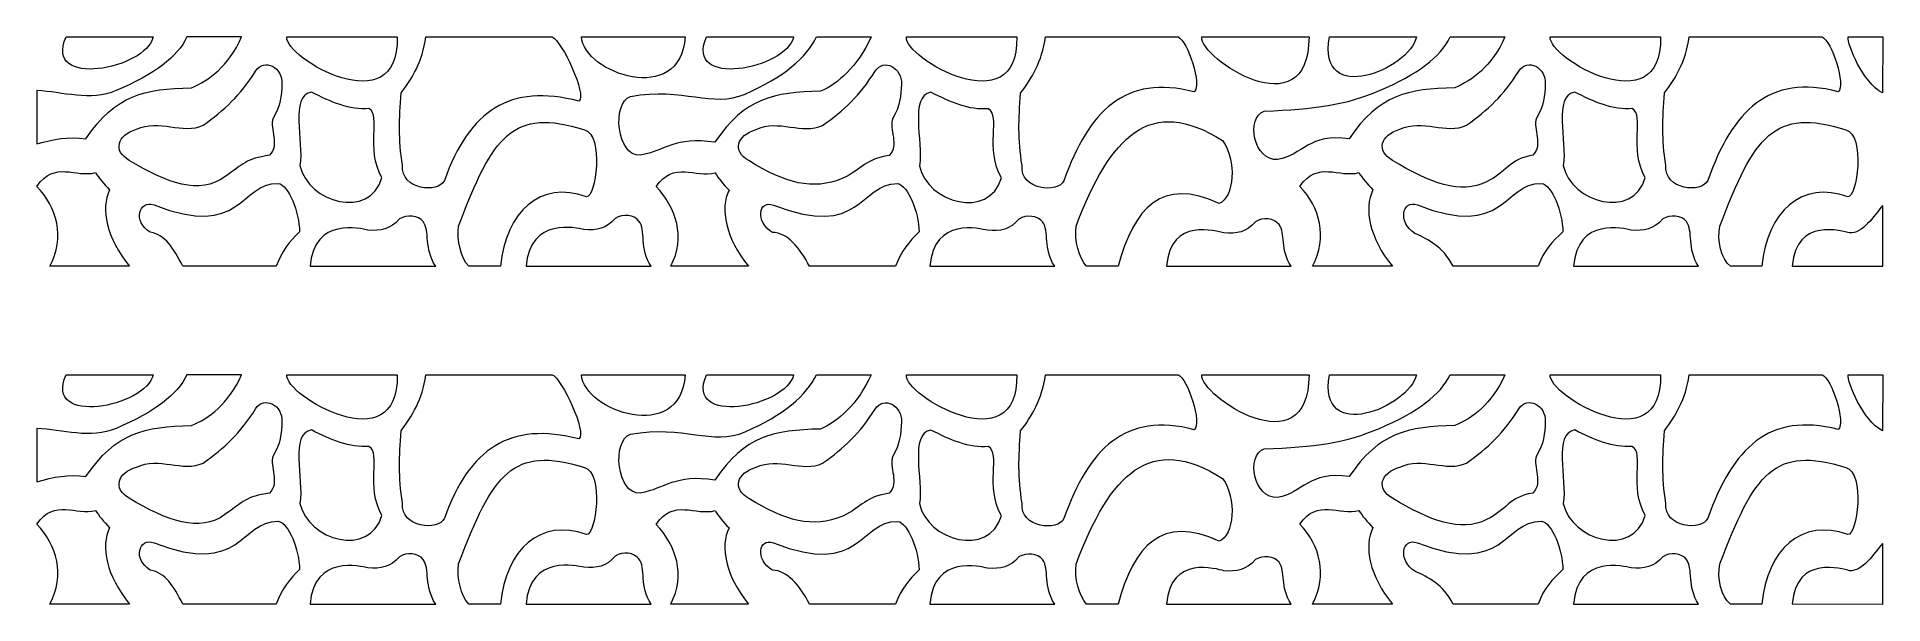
# Model space of a CAD drawing. Header units: centimetres. Extents: x -67 to 67, y -20 to 20.
import ezdxf

# ---------------------------------------------------------------- set-up
doc = ezdxf.new("R2010")
doc.units = ezdxf.units.CM
doc.header["$MEASUREMENT"] = 0
doc.layers.add('layer 1', color=7, linetype='Continuous')

msp = doc.modelspace()

# ---------------------------------------------------------------- linework, layer by layer
at = {"layer": 'layer 1', "color": 114, "lineweight": 9}
for points, knots in [([(-66.59908, 16.59994), (-64.73906, 16.50368), (-62.72421, 15.80345), (-60.88387, 16.59579), (-60.88387, 16.59579), (-58.09524, 17.7964), (-56.48196, 18.99779), (-55.7712, 20.46971), (-55.7712, 20.46971), (-55.7712, 20.46971), (-51.82607, 20.46971), (-51.82607, 20.46971), (-51.82607, 20.46971), (-52.78528, 18.32396), (-54.19905, 17.33092), (-55.4539, 16.79418), (-55.4539, 16.79418), (-58.82909, 16.71704), (-60.91188, 16.3304), (-63.07342, 13.11413), (-63.07342, 13.11413), (-64.33212, 13.30542), (-65.37549, 13.0943), (-66.59908, 12.74658), (-66.59908, 12.74658), (-66.59908, 12.74658), (-66.59908, 16.59994), (-66.59908, 16.59994)], [0, 0, 0, 0, 0.125, 0.125, 0.125, 0.125, 0.25, 0.25, 0.25, 0.25, 0.375, 0.375, 0.375, 0.375, 0.5, 0.5, 0.5, 0.5, 0.625, 0.625, 0.625, 0.625, 0.75, 0.75, 0.75, 0.75, 1, 1, 1, 1]), ([(-64.49415, 20.46971), (-66.17249, 16.70826), (-58.73289, 18.12956), (-58.20403, 20.4697), (-58.20403, 20.4697), (-58.20403, 20.4697), (-64.49415, 20.46971), (-64.49415, 20.46971)], [0, 0, 0, 0, 0.333333333, 0.333333333, 0.333333333, 0.333333333, 1, 1, 1, 1]), ([(-48.56318, 20.4697), (-48.7576, 18.95753), (-40.44502, 14.10186), (-40.60247, 20.46971), (-40.60247, 20.46971), (-40.60247, 20.46971), (-48.56318, 20.4697), (-48.56318, 20.4697)], [0, 0, 0, 0, 0.333333333, 0.333333333, 0.333333333, 0.333333333, 1, 1, 1, 1]), ([(-38.53229, 20.46971), (-38.78627, 18.64641), (-39.51952, 17.49519), (-40.32345, 16.42413), (-40.32345, 16.42413), (-40.45733, 14.50891), (-40.52989, 13.12), (-40.21545, 11.20476), (-40.21545, 11.20476), (-40.38992, 9.42177), (-37.5861, 9.16311), (-37.19957, 10.10856), (-37.19957, 10.10856), (-35.40191, 15.14406), (-32.47195, 17.12649), (-27.48629, 15.83292), (-27.48629, 15.83292), (-26.89342, 16.26502), (-28.71922, 20.20414), (-29.41495, 20.4697), (-29.41495, 20.4697), (-29.41495, 20.4697), (-38.53229, 20.46971), (-38.53229, 20.46971)], [0, 0, 0, 0, 0.142857143, 0.142857143, 0.142857143, 0.142857143, 0.285714286, 0.285714286, 0.285714286, 0.285714286, 0.428571429, 0.428571429, 0.428571429, 0.428571429, 0.571428571, 0.571428571, 0.571428571, 0.571428571, 0.714285714, 0.714285714, 0.714285714, 0.714285714, 1, 1, 1, 1]), ([(-27.30148, 20.46971), (-27.15381, 17.8617), (-20.15634, 15.40318), (-19.81964, 20.46971), (-19.81964, 20.46971), (-19.81964, 20.46971), (-27.30148, 20.46971), (-27.30148, 20.46971)], [0, 0, 0, 0, 0.333333333, 0.333333333, 0.333333333, 0.333333333, 1, 1, 1, 1]), ([(-10.34797, 20.46971), (-11.05873, 18.99779), (-12.70111, 17.54999), (-15.48974, 16.34937), (-15.48974, 16.34937), (-17.89905, 15.31206), (-19.9108, 16.87804), (-23.76836, 16.17771), (-23.76836, 16.17771), (-25.12564, 15.71973), (-24.77698, 11.80602), (-23.05859, 11.93092), (-23.05859, 11.93092), (-21.26549, 12.24319), (-20.55572, 13.30489), (-17.67929, 12.86772), (-17.67929, 12.86772), (-15.51775, 16.08398), (-13.43496, 16.47062), (-10.05977, 16.54776), (-10.05977, 16.54776), (-8.80492, 17.0845), (-7.36812, 18.32395), (-6.40892, 20.4697), (-6.40892, 20.4697), (-6.40892, 20.4697), (-10.34797, 20.46971), (-10.34797, 20.46971)], [0, 0, 0, 0, 0.125, 0.125, 0.125, 0.125, 0.25, 0.25, 0.25, 0.25, 0.375, 0.375, 0.375, 0.375, 0.5, 0.5, 0.5, 0.5, 0.625, 0.625, 0.625, 0.625, 0.75, 0.75, 0.75, 0.75, 1, 1, 1, 1]), ([(-18.2771, 20.4697), (-19.95544, 16.70825), (-12.52535, 18.12957), (-11.9965, 20.46971), (-11.9965, 20.46971), (-11.9965, 20.46971), (-18.2771, 20.4697), (-18.2771, 20.4697)], [0, 0, 0, 0, 0.333333333, 0.333333333, 0.333333333, 0.333333333, 1, 1, 1, 1]), ([(-3.86066, 20.46971), (-4.05508, 18.95754), (4.25998, 14.10185), (4.10254, 20.4697), (4.10254, 20.4697), (4.10254, 20.4697), (-3.86066, 20.46971), (-3.86066, 20.46971)], [0, 0, 0, 0, 0.333333333, 0.333333333, 0.333333333, 0.333333333, 1, 1, 1, 1]), ([(6.17079, 20.4697), (5.91682, 18.6464), (5.18192, 17.48038), (4.37799, 16.40932), (4.37799, 16.40932), (4.24411, 14.49411), (4.17155, 13.10519), (4.48599, 11.18995), (4.48599, 11.18995), (4.31152, 9.40696), (7.11534, 9.1483), (7.50188, 10.09375), (7.50188, 10.09375), (9.29954, 15.12925), (11.92541, 17.79658), (16.91106, 16.50302), (16.91106, 16.50302), (17.50393, 16.93512), (16.44012, 20.20415), (15.74439, 20.46971), (15.74439, 20.46971), (15.74439, 20.46971), (6.17079, 20.4697), (6.17079, 20.4697)], [0, 0, 0, 0, 0.142857143, 0.142857143, 0.142857143, 0.142857143, 0.285714286, 0.285714286, 0.285714286, 0.285714286, 0.428571429, 0.428571429, 0.428571429, 0.428571429, 0.571428571, 0.571428571, 0.571428571, 0.571428571, 0.714285714, 0.714285714, 0.714285714, 0.714285714, 1, 1, 1, 1]), ([(17.46142, 20.4697), (17.267, 18.95753), (25.16135, 13.66468), (25.19069, 20.4697), (25.19069, 20.4697), (25.19069, 20.4697), (17.46142, 20.4697), (17.46142, 20.4697)], [0, 0, 0, 0, 0.333333333, 0.333333333, 0.333333333, 0.333333333, 1, 1, 1, 1]), ([(35.37577, 20.46971), (34.66501, 18.99779), (33.06301, 17.7964), (30.27438, 16.59579), (30.27438, 16.59579), (27.86507, 15.55848), (25.59183, 15.25088), (21.9584, 15.11262), (21.9584, 15.11262), (20.60113, 14.65464), (21.21128, 11.49036), (22.92966, 11.61527), (22.92966, 11.61527), (24.72276, 11.92753), (25.20839, 13.5513), (28.08483, 13.11413), (28.08483, 13.11413), (30.24637, 16.3304), (32.32916, 16.71704), (35.70435, 16.79418), (35.70435, 16.79418), (36.9592, 17.33092), (38.3712, 18.32396), (39.3304, 20.46971), (39.3304, 20.46971), (39.3304, 20.46971), (35.37577, 20.46971), (35.37577, 20.46971)], [0, 0, 0, 0, 0.125, 0.125, 0.125, 0.125, 0.25, 0.25, 0.25, 0.25, 0.375, 0.375, 0.375, 0.375, 0.5, 0.5, 0.5, 0.5, 0.625, 0.625, 0.625, 0.625, 0.75, 0.75, 0.75, 0.75, 1, 1, 1, 1]), ([(26.66289, 20.46971), (25.77549, 15.38399), (32.42447, 18.12956), (32.95332, 20.4697), (32.95332, 20.4697), (32.95332, 20.4697), (26.66289, 20.46971), (26.66289, 20.46971)], [0, 0, 0, 0, 0.333333333, 0.333333333, 0.333333333, 0.333333333, 1, 1, 1, 1]), ([(42.59515, 20.47105), (42.40073, 18.95888), (50.71263, 14.10166), (50.55519, 20.46951), (50.55519, 20.46951), (50.55519, 20.46951), (42.59515, 20.47105), (42.59515, 20.47105)], [0, 0, 0, 0, 0.333333333, 0.333333333, 0.333333333, 0.333333333, 1, 1, 1, 1]), ([(52.62617, 20.4712), (52.3722, 18.6479), (51.63873, 17.49519), (50.8348, 16.42413), (50.8348, 16.42413), (50.70092, 14.50891), (50.62836, 13.12), (50.9428, 11.20476), (50.9428, 11.20476), (50.76833, 9.42177), (53.57215, 9.16311), (53.95868, 10.10856), (53.95868, 10.10856), (55.75635, 15.14406), (58.38222, 17.81139), (63.36787, 16.51783), (63.36787, 16.51783), (63.96074, 16.94993), (62.9081, 20.20415), (62.21237, 20.46971), (62.21237, 20.46971), (62.21237, 20.46971), (52.62617, 20.4712), (52.62617, 20.4712)], [0, 0, 0, 0, 0.142857143, 0.142857143, 0.142857143, 0.142857143, 0.285714286, 0.285714286, 0.285714286, 0.285714286, 0.428571429, 0.428571429, 0.428571429, 0.428571429, 0.571428571, 0.571428571, 0.571428571, 0.571428571, 0.714285714, 0.714285714, 0.714285714, 0.714285714, 1, 1, 1, 1]), ([(66.57369, 16.42545), (66.57369, 16.42545), (66.59076, 20.46971), (66.59076, 20.46971), (66.59076, 20.46971), (66.59076, 20.46971), (64.0979, 20.4697), (64.0979, 20.4697), (64.0979, 20.4697), (64.025, 19.90268), (65.15009, 17.17292), (66.57369, 16.42545)], [0, 0, 0, 0, 0.25, 0.25, 0.25, 0.25, 0.5, 0.5, 0.5, 0.5, 1, 1, 1, 1]), ([(-50.82702, 18.00163), (-51.91194, 16.253), (-53.07262, 15.17662), (-54.60576, 14.09404), (-54.60576, 14.09404), (-56.06891, 13.40714), (-57.79996, 14.58168), (-59.41251, 13.80112), (-59.41251, 13.80112), (-60.81943, 13.38732), (-61.13694, 12.23722), (-59.9355, 11.55281), (-59.9355, 11.55281), (-57.25515, 9.91852), (-54.82831, 9.04527), (-53.03969, 10.37346), (-53.03969, 10.37346), (-51.65312, 11.32946), (-51.53796, 11.66898), (-49.81195, 11.92753), (-49.81195, 11.92753), (-49.04454, 12.67591), (-49.84305, 13.81151), (-49.55045, 14.613), (-49.55045, 14.613), (-49.03374, 15.43533), (-48.94033, 16.25766), (-48.9154, 17.07996), (-48.9154, 17.07996), (-48.84385, 18.24578), (-50.20129, 18.99039), (-50.82702, 18.00163)], [0, 0, 0, 0, 0.111111111, 0.111111111, 0.111111111, 0.111111111, 0.222222222, 0.222222222, 0.222222222, 0.222222222, 0.333333333, 0.333333333, 0.333333333, 0.333333333, 0.444444444, 0.444444444, 0.444444444, 0.444444444, 0.555555556, 0.555555556, 0.555555556, 0.555555556, 0.666666667, 0.666666667, 0.666666667, 0.666666667, 0.777777778, 0.777777778, 0.777777778, 0.777777778, 1, 1, 1, 1]), ([(-6.12558, 17.98682), (-7.2105, 16.23819), (-8.37118, 15.16181), (-9.90432, 14.07923), (-9.90432, 14.07923), (-11.36747, 13.39233), (-13.09851, 14.56687), (-14.71107, 13.78631), (-14.71107, 13.78631), (-16.11799, 13.37251), (-16.43549, 12.22241), (-15.23406, 11.53801), (-15.23406, 11.53801), (-12.55371, 9.90371), (-10.66557, 9.35672), (-8.44752, 10.26877), (-8.44752, 10.26877), (-7.00937, 10.95792), (-6.83651, 11.65418), (-5.11051, 11.91272), (-5.11051, 11.91272), (-4.3431, 12.6611), (-5.14161, 13.7967), (-4.84901, 14.59819), (-4.84901, 14.59819), (-4.3323, 15.42052), (-4.23889, 16.24285), (-4.21396, 17.06516), (-4.21396, 17.06516), (-4.14241, 18.23097), (-5.49985, 18.97558), (-6.12558, 17.98682)], [0, 0, 0, 0, 0.111111111, 0.111111111, 0.111111111, 0.111111111, 0.222222222, 0.222222222, 0.222222222, 0.222222222, 0.333333333, 0.333333333, 0.333333333, 0.333333333, 0.444444444, 0.444444444, 0.444444444, 0.444444444, 0.555555556, 0.555555556, 0.555555556, 0.555555556, 0.666666667, 0.666666667, 0.666666667, 0.666666667, 0.777777778, 0.777777778, 0.777777778, 0.777777778, 1, 1, 1, 1]), ([(40.33123, 18.00163), (39.24631, 16.253), (38.08563, 15.17662), (36.55249, 14.09404), (36.55249, 14.09404), (35.08934, 13.40714), (33.3583, 14.58168), (31.74574, 13.80112), (31.74574, 13.80112), (30.33882, 13.38732), (30.02132, 12.23722), (31.22275, 11.55281), (31.22275, 11.55281), (33.9031, 9.91852), (36.15892, 9.07951), (38.00454, 10.01394), (38.00454, 10.01394), (39.45401, 10.69085), (39.6203, 11.66898), (41.3463, 11.92753), (41.3463, 11.92753), (42.11371, 12.67591), (41.3152, 13.81151), (41.6078, 14.613), (41.6078, 14.613), (42.12451, 15.43533), (42.21792, 16.25766), (42.24285, 17.07996), (42.24285, 17.07996), (42.3144, 18.24578), (40.95696, 18.99039), (40.33123, 18.00163)], [0, 0, 0, 0, 0.111111111, 0.111111111, 0.111111111, 0.111111111, 0.222222222, 0.222222222, 0.222222222, 0.222222222, 0.333333333, 0.333333333, 0.333333333, 0.333333333, 0.444444444, 0.444444444, 0.444444444, 0.444444444, 0.555555556, 0.555555556, 0.555555556, 0.555555556, 0.666666667, 0.666666667, 0.666666667, 0.666666667, 0.777777778, 0.777777778, 0.777777778, 0.777777778, 1, 1, 1, 1]), ([(-46.79474, 16.49033), (-45.40968, 15.78006), (-44.02462, 15.1743), (-42.63954, 15.29998), (-42.63954, 15.29998), (-41.73054, 14.75873), (-42.91349, 12.46879), (-41.70564, 10.30376), (-41.70564, 10.30376), (-42.58974, 7.26956), (-47.03134, 8.49115), (-47.61658, 11.18185), (-47.61658, 11.18185), (-47.34263, 12.95134), (-48.37616, 16.2197), (-46.79474, 16.49033)], [0, 0, 0, 0, 0.2, 0.2, 0.2, 0.2, 0.4, 0.4, 0.4, 0.4, 0.6, 0.6, 0.6, 0.6, 1, 1, 1, 1]), ([(-2.0933, 16.47553), (-0.70824, 15.76526), (0.67683, 15.15949), (2.0619, 15.28517), (2.0619, 15.28517), (2.9709, 14.74392), (1.78795, 12.45398), (2.99581, 10.28895), (2.99581, 10.28895), (2.1117, 7.25475), (-2.3299, 8.47634), (-2.91514, 11.16704), (-2.91514, 11.16704), (-2.64119, 12.93653), (-3.67471, 16.2049), (-2.0933, 16.47553)], [0, 0, 0, 0, 0.2, 0.2, 0.2, 0.2, 0.4, 0.4, 0.4, 0.4, 0.6, 0.6, 0.6, 0.6, 1, 1, 1, 1]), ([(8.38589, 6.80254), (8.26211, 5.7626), (8.57692, 4.5209), (9.14414, 3.91283), (9.14414, 3.91283), (9.14414, 3.91283), (11.42351, 3.91283), (11.42351, 3.91283), (11.42351, 3.91283), (12.54388, 8.12906), (14.59451, 10.3939), (18.70412, 8.4466), (18.70412, 8.4466), (19.79726, 8.85617), (19.99386, 11.5557), (18.95771, 12.98536), (18.95771, 12.98536), (13.73861, 16.29837), (10.8404, 13.31618), (8.38589, 6.80254)], [0, 0, 0, 0, 0.166666667, 0.166666667, 0.166666667, 0.166666667, 0.333333333, 0.333333333, 0.333333333, 0.333333333, 0.5, 0.5, 0.5, 0.5, 0.666666667, 0.666666667, 0.666666667, 0.666666667, 1, 1, 1, 1]), ([(44.36351, 16.49033), (45.74857, 15.78006), (47.13364, 15.1743), (48.51871, 15.29998), (48.51871, 15.29998), (49.42771, 14.75873), (48.24476, 12.46879), (49.45261, 10.30376), (49.45261, 10.30376), (48.56851, 7.26956), (44.12691, 8.49115), (43.54167, 11.18185), (43.54167, 11.18185), (43.81562, 12.95134), (42.7821, 16.2197), (44.36351, 16.49033)], [0, 0, 0, 0, 0.2, 0.2, 0.2, 0.2, 0.4, 0.4, 0.4, 0.4, 0.6, 0.6, 0.6, 0.6, 1, 1, 1, 1]), ([(-36.17702, 6.81734), (-36.3008, 5.7774), (-36.00854, 4.52089), (-35.44132, 3.91282), (-35.44132, 3.91282), (-35.44132, 3.91282), (-33.14227, 3.91282), (-33.14227, 3.91282), (-33.14227, 3.91282), (-32.76903, 7.87924), (-30.27522, 10.13361), (-26.95009, 8.93574), (-26.95009, 8.93574), (-26.26301, 8.84532), (-25.67636, 13.38758), (-27.09298, 13.77256), (-27.09298, 13.77256), (-32.23738, 15.39934), (-33.7225, 13.33099), (-36.17702, 6.81734)], [0, 0, 0, 0, 0.166666667, 0.166666667, 0.166666667, 0.166666667, 0.333333333, 0.333333333, 0.333333333, 0.333333333, 0.5, 0.5, 0.5, 0.5, 0.666666667, 0.666666667, 0.666666667, 0.666666667, 1, 1, 1, 1]), ([(54.8427, 6.81734), (54.5859, 5.7774), (54.96901, 4.45242), (55.59324, 3.91283), (55.59324, 3.91283), (55.59324, 3.91283), (57.87744, 3.91282), (57.87744, 3.91282), (57.87744, 3.91282), (58.25068, 7.87924), (60.7445, 10.13361), (64.06962, 8.93574), (64.06962, 8.93574), (64.7567, 8.84532), (65.34335, 13.38758), (63.92673, 13.77256), (63.92673, 13.77256), (58.78233, 15.39934), (57.29721, 13.33099), (54.8427, 6.81734)], [0, 0, 0, 0, 0.166666667, 0.166666667, 0.166666667, 0.166666667, 0.333333333, 0.333333333, 0.333333333, 0.333333333, 0.5, 0.5, 0.5, 0.5, 0.666666667, 0.666666667, 0.666666667, 0.666666667, 1, 1, 1, 1]), ([(-66.59908, 9.67923), (-65.1705, 8.17817), (-64.53313, 6.00826), (-65.66246, 3.91282), (-65.66246, 3.91282), (-65.66246, 3.91282), (-59.91109, 3.91282), (-59.91109, 3.91282), (-59.91109, 3.91282), (-61.57872, 5.94379), (-62.02806, 8.08534), (-61.35504, 9.42942), (-61.35504, 9.42942), (-61.7811, 9.85528), (-62.11731, 10.27163), (-62.36365, 10.67848), (-62.36365, 10.67848), (-63.78319, 10.28294), (-65.32897, 11.57363), (-66.59908, 9.67923)], [0, 0, 0, 0, 0.166666667, 0.166666667, 0.166666667, 0.166666667, 0.333333333, 0.333333333, 0.333333333, 0.333333333, 0.5, 0.5, 0.5, 0.5, 0.666666667, 0.666666667, 0.666666667, 0.666666667, 1, 1, 1, 1]), ([(-21.92083, 9.66442), (-20.49225, 8.16336), (-19.74026, 6.00826), (-20.86958, 3.91282), (-20.86958, 3.91282), (-20.86958, 3.91282), (-15.24528, 3.91282), (-15.24528, 3.91282), (-15.24528, 3.91282), (-16.91291, 5.94379), (-17.32662, 8.07053), (-16.65359, 9.41461), (-16.65359, 9.41461), (-17.07966, 9.84047), (-17.41587, 10.25682), (-17.66221, 10.66367), (-17.66221, 10.66367), (-19.08175, 10.26813), (-20.65072, 11.55882), (-21.92083, 9.66442)], [0, 0, 0, 0, 0.166666667, 0.166666667, 0.166666667, 0.166666667, 0.333333333, 0.333333333, 0.333333333, 0.333333333, 0.5, 0.5, 0.5, 0.5, 0.666666667, 0.666666667, 0.666666667, 0.666666667, 1, 1, 1, 1]), ([(24.53598, 9.67923), (25.96456, 8.17817), (26.56811, 6.00826), (25.43879, 3.91282), (25.43879, 3.91282), (25.43879, 3.91282), (31.2139, 3.91282), (31.2139, 3.91282), (31.2139, 3.91282), (29.54628, 5.94379), (29.13019, 8.08534), (29.80322, 9.42942), (29.80322, 9.42942), (29.37715, 9.85528), (29.04094, 10.27163), (28.7946, 10.67848), (28.7946, 10.67848), (27.37506, 10.28294), (25.80609, 11.57363), (24.53598, 9.67923)], [0, 0, 0, 0, 0.166666667, 0.166666667, 0.166666667, 0.166666667, 0.333333333, 0.333333333, 0.333333333, 0.333333333, 0.5, 0.5, 0.5, 0.5, 0.666666667, 0.666666667, 0.666666667, 0.666666667, 1, 1, 1, 1]), ([(-58.42961, 6.37227), (-57.28148, 6.14604), (-56.7947, 5.26579), (-56.06169, 3.91282), (-56.06169, 3.91282), (-56.06169, 3.91282), (-49.33518, 3.91282), (-49.33518, 3.91282), (-49.33518, 3.91282), (-48.89943, 5.0264), (-48.38488, 5.70621), (-47.6503, 6.40349), (-47.6503, 6.40349), (-47.65959, 7.83978), (-48.44395, 9.76514), (-49.18168, 9.90034), (-49.18168, 9.90034), (-52.01218, 9.91269), (-51.75462, 5.86035), (-58.14588, 8.33925), (-58.14588, 8.33925), (-59.27913, 8.74529), (-59.67499, 7.12179), (-58.42961, 6.37227)], [0, 0, 0, 0, 0.142857143, 0.142857143, 0.142857143, 0.142857143, 0.285714286, 0.285714286, 0.285714286, 0.285714286, 0.428571429, 0.428571429, 0.428571429, 0.428571429, 0.571428571, 0.571428571, 0.571428571, 0.571428571, 0.714285714, 0.714285714, 0.714285714, 0.714285714, 1, 1, 1, 1]), ([(-13.51914, 6.35746), (-12.43752, 6.33667), (-11.57952, 5.26579), (-10.84651, 3.91282), (-10.84651, 3.91282), (-10.84651, 3.91282), (-4.648, 3.91282), (-4.648, 3.91282), (-4.648, 3.91282), (-4.21225, 5.0264), (-3.68344, 5.6914), (-2.94886, 6.38868), (-2.94886, 6.38868), (-2.95815, 7.82497), (-3.7425, 9.75033), (-4.48024, 9.88553), (-4.48024, 9.88553), (-7.31074, 9.89788), (-7.05317, 5.84554), (-13.44444, 8.32444), (-13.44444, 8.32444), (-14.57769, 8.73048), (-14.76451, 7.10699), (-13.51914, 6.35746)], [0, 0, 0, 0, 0.142857143, 0.142857143, 0.142857143, 0.142857143, 0.285714286, 0.285714286, 0.285714286, 0.285714286, 0.428571429, 0.428571429, 0.428571429, 0.428571429, 0.571428571, 0.571428571, 0.571428571, 0.571428571, 0.714285714, 0.714285714, 0.714285714, 0.714285714, 1, 1, 1, 1]), ([(32.83315, 6.28667), (33.83876, 5.82076), (34.83216, 5.3514), (35.60317, 3.91282), (35.60317, 3.91282), (35.60317, 3.91282), (41.73748, 3.91282), (41.73748, 3.91282), (41.73748, 3.91282), (42.11622, 5.08632), (42.77337, 5.70621), (43.50795, 6.40349), (43.50795, 6.40349), (43.49866, 7.83978), (42.7143, 9.76514), (41.97657, 9.90034), (41.97657, 9.90034), (39.14607, 9.91269), (39.40364, 5.86035), (33.01237, 8.33925), (33.01237, 8.33925), (31.87912, 8.74529), (31.58778, 7.0362), (32.83315, 6.28667)], [0, 0, 0, 0, 0.142857143, 0.142857143, 0.142857143, 0.142857143, 0.285714286, 0.285714286, 0.285714286, 0.285714286, 0.428571429, 0.428571429, 0.428571429, 0.428571429, 0.571428571, 0.571428571, 0.571428571, 0.571428571, 0.714285714, 0.714285714, 0.714285714, 0.714285714, 1, 1, 1, 1]), ([(66.59076, 3.91282), (66.59076, 3.91282), (60.06608, 3.92151), (60.06608, 3.92151), (60.06608, 3.92151), (60.32131, 7.50161), (63.71401, 6.42966), (64.19335, 6.32559), (64.19335, 6.32559), (65.124, 6.23711), (65.94988, 7.54697), (66.58174, 8.29111), (66.58174, 8.29111), (66.6145, 8.31226), (66.59076, 4.63243), (66.59076, 3.91282)], [0, 0, 0, 0, 0.2, 0.2, 0.2, 0.2, 0.4, 0.4, 0.4, 0.4, 0.6, 0.6, 0.6, 0.6, 1, 1, 1, 1]), ([(-46.88408, 3.91282), (-46.62885, 7.49292), (-43.19933, 6.63245), (-42.71999, 6.52838), (-42.71999, 6.52838), (-41.78934, 6.4399), (-41.07273, 6.58543), (-40.44087, 7.32958), (-40.44087, 7.32958), (-39.90085, 7.67825), (-39.07985, 7.58994), (-38.73279, 7.1372), (-38.73279, 7.1372), (-38.22234, 6.45552), (-38.68426, 5.17729), (-37.82518, 3.91282), (-37.82518, 3.91282), (-37.82518, 3.91282), (-46.88408, 3.91282), (-46.88408, 3.91282)], [0, 0, 0, 0, 0.166666667, 0.166666667, 0.166666667, 0.166666667, 0.333333333, 0.333333333, 0.333333333, 0.333333333, 0.5, 0.5, 0.5, 0.5, 0.666666667, 0.666666667, 0.666666667, 0.666666667, 1, 1, 1, 1]), ([(-31.29917, 3.91282), (-31.04395, 7.49292), (-27.62274, 6.67691), (-27.1434, 6.57284), (-27.1434, 6.57284), (-26.21275, 6.48436), (-25.49614, 6.6299), (-24.86428, 7.37404), (-24.86428, 7.37404), (-24.32426, 7.72271), (-23.50326, 7.6344), (-23.1562, 7.18167), (-23.1562, 7.18167), (-22.64575, 6.49998), (-23.13738, 5.17729), (-22.2783, 3.91282), (-22.2783, 3.91282), (-22.2783, 3.91282), (-31.29917, 3.91282), (-31.29917, 3.91282)], [0, 0, 0, 0, 0.166666667, 0.166666667, 0.166666667, 0.166666667, 0.333333333, 0.333333333, 0.333333333, 0.333333333, 0.5, 0.5, 0.5, 0.5, 0.666666667, 0.666666667, 0.666666667, 0.666666667, 1, 1, 1, 1]), ([(-2.16007, 3.91282), (-1.90485, 7.49292), (1.50211, 6.61764), (1.98145, 6.51357), (1.98145, 6.51357), (2.9121, 6.42509), (3.62871, 6.57062), (4.26057, 7.31477), (4.26057, 7.31477), (4.80059, 7.66344), (5.62159, 7.57513), (5.96865, 7.1224), (5.96865, 7.1224), (6.4791, 6.44071), (5.97975, 5.17729), (6.83883, 3.91282), (6.83883, 3.91282), (6.83883, 3.91282), (-2.16007, 3.91282), (-2.16007, 3.91282)], [0, 0, 0, 0, 0.166666667, 0.166666667, 0.166666667, 0.166666667, 0.333333333, 0.333333333, 0.333333333, 0.333333333, 0.5, 0.5, 0.5, 0.5, 0.666666667, 0.666666667, 0.666666667, 0.666666667, 1, 1, 1, 1]), ([(14.91506, 3.91282), (15.17028, 7.49292), (18.56388, 6.42708), (19.04322, 6.32301), (19.04322, 6.32301), (19.97387, 6.23453), (20.69048, 6.38007), (21.32234, 7.12421), (21.32234, 7.12421), (21.86236, 7.47288), (22.68336, 7.38457), (23.03042, 6.93184), (23.03042, 6.93184), (23.54087, 6.25015), (23.05519, 5.17729), (23.91427, 3.91282), (23.91427, 3.91282), (23.91427, 3.91282), (14.91506, 3.91282), (14.91506, 3.91282)], [0, 0, 0, 0, 0.166666667, 0.166666667, 0.166666667, 0.166666667, 0.333333333, 0.333333333, 0.333333333, 0.333333333, 0.5, 0.5, 0.5, 0.5, 0.666666667, 0.666666667, 0.666666667, 0.666666667, 1, 1, 1, 1]), ([(44.28724, 3.91282), (44.54247, 7.49292), (47.95892, 6.63245), (48.43826, 6.52838), (48.43826, 6.52838), (49.36891, 6.4399), (50.08552, 6.58543), (50.71738, 7.32958), (50.71738, 7.32958), (51.2574, 7.67825), (52.0784, 7.58994), (52.42546, 7.1372), (52.42546, 7.1372), (52.93591, 6.45552), (52.44607, 5.17729), (53.30515, 3.91282), (53.30515, 3.91282), (53.30515, 3.91282), (44.28724, 3.91282), (44.28724, 3.91282)], [0, 0, 0, 0, 0.166666667, 0.166666667, 0.166666667, 0.166666667, 0.333333333, 0.333333333, 0.333333333, 0.333333333, 0.5, 0.5, 0.5, 0.5, 0.666666667, 0.666666667, 0.666666667, 0.666666667, 1, 1, 1, 1])]:
    msp.add_open_spline(points, degree=3, knots=knots, dxfattribs=at)
at = {"layer": 'layer 1', "color": 177, "lineweight": 9}
for points, knots in [([(-66.59908, -7.78408), (-64.73906, -7.88034), (-62.72421, -8.58057), (-60.88387, -7.78823), (-60.88387, -7.78823), (-58.09524, -6.58762), (-56.48196, -5.38623), (-55.7712, -3.91431), (-55.7712, -3.91431), (-55.7712, -3.91431), (-51.82607, -3.91431), (-51.82607, -3.91431), (-51.82607, -3.91431), (-52.78528, -6.06006), (-54.19905, -7.0531), (-55.4539, -7.58984), (-55.4539, -7.58984), (-58.82909, -7.66698), (-60.91188, -8.05362), (-63.07342, -11.26989), (-63.07342, -11.26989), (-64.33212, -11.0786), (-65.37549, -11.28972), (-66.59908, -11.63744), (-66.59908, -11.63744), (-66.59908, -11.63744), (-66.59908, -7.78408), (-66.59908, -7.78408)], [0, 0, 0, 0, 0.125, 0.125, 0.125, 0.125, 0.25, 0.25, 0.25, 0.25, 0.375, 0.375, 0.375, 0.375, 0.5, 0.5, 0.5, 0.5, 0.625, 0.625, 0.625, 0.625, 0.75, 0.75, 0.75, 0.75, 1, 1, 1, 1]), ([(-64.49415, -3.91431), (-66.17249, -7.67576), (-58.73289, -6.25446), (-58.20403, -3.91432), (-58.20403, -3.91432), (-58.20403, -3.91432), (-64.49415, -3.91431), (-64.49415, -3.91431)], [0, 0, 0, 0, 0.333333333, 0.333333333, 0.333333333, 0.333333333, 1, 1, 1, 1]), ([(-48.56318, -3.91432), (-48.7576, -5.42649), (-40.44502, -10.28216), (-40.60247, -3.91431), (-40.60247, -3.91431), (-40.60247, -3.91431), (-48.56318, -3.91432), (-48.56318, -3.91432)], [0, 0, 0, 0, 0.333333333, 0.333333333, 0.333333333, 0.333333333, 1, 1, 1, 1]), ([(-38.53229, -3.91431), (-38.78627, -5.73761), (-39.51952, -6.88883), (-40.32345, -7.95989), (-40.32345, -7.95989), (-40.45733, -9.87511), (-40.52989, -11.26402), (-40.21545, -13.17926), (-40.21545, -13.17926), (-40.38992, -14.96225), (-37.5861, -15.22091), (-37.19957, -14.27546), (-37.19957, -14.27546), (-35.40191, -9.23996), (-32.47195, -7.25753), (-27.48629, -8.5511), (-27.48629, -8.5511), (-26.89342, -8.119), (-28.71922, -4.17988), (-29.41495, -3.91432), (-29.41495, -3.91432), (-29.41495, -3.91432), (-38.53229, -3.91431), (-38.53229, -3.91431)], [0, 0, 0, 0, 0.142857143, 0.142857143, 0.142857143, 0.142857143, 0.285714286, 0.285714286, 0.285714286, 0.285714286, 0.428571429, 0.428571429, 0.428571429, 0.428571429, 0.571428571, 0.571428571, 0.571428571, 0.571428571, 0.714285714, 0.714285714, 0.714285714, 0.714285714, 1, 1, 1, 1]), ([(-27.30148, -3.91431), (-27.15381, -6.52232), (-20.15634, -8.98084), (-19.81964, -3.91431), (-19.81964, -3.91431), (-19.81964, -3.91431), (-27.30148, -3.91431), (-27.30148, -3.91431)], [0, 0, 0, 0, 0.333333333, 0.333333333, 0.333333333, 0.333333333, 1, 1, 1, 1]), ([(-10.34797, -3.91431), (-11.05873, -5.38623), (-12.70111, -6.83403), (-15.48974, -8.03465), (-15.48974, -8.03465), (-17.89905, -9.07196), (-19.9108, -7.50598), (-23.76836, -8.20631), (-23.76836, -8.20631), (-25.12564, -8.66429), (-24.77698, -12.578), (-23.05859, -12.4531), (-23.05859, -12.4531), (-21.26549, -12.14083), (-20.55572, -11.07913), (-17.67929, -11.5163), (-17.67929, -11.5163), (-15.51775, -8.30004), (-13.43496, -7.9134), (-10.05977, -7.83626), (-10.05977, -7.83626), (-8.80492, -7.29952), (-7.36812, -6.06007), (-6.40892, -3.91432), (-6.40892, -3.91432), (-6.40892, -3.91432), (-10.34797, -3.91431), (-10.34797, -3.91431)], [0, 0, 0, 0, 0.125, 0.125, 0.125, 0.125, 0.25, 0.25, 0.25, 0.25, 0.375, 0.375, 0.375, 0.375, 0.5, 0.5, 0.5, 0.5, 0.625, 0.625, 0.625, 0.625, 0.75, 0.75, 0.75, 0.75, 1, 1, 1, 1]), ([(-18.2771, -3.91432), (-19.95544, -7.67577), (-12.52535, -6.25445), (-11.9965, -3.91431), (-11.9965, -3.91431), (-11.9965, -3.91431), (-18.2771, -3.91432), (-18.2771, -3.91432)], [0, 0, 0, 0, 0.333333333, 0.333333333, 0.333333333, 0.333333333, 1, 1, 1, 1]), ([(-3.86066, -3.91431), (-4.05508, -5.42648), (4.25998, -10.28217), (4.10254, -3.91432), (4.10254, -3.91432), (4.10254, -3.91432), (-3.86066, -3.91431), (-3.86066, -3.91431)], [0, 0, 0, 0, 0.333333333, 0.333333333, 0.333333333, 0.333333333, 1, 1, 1, 1]), ([(6.17079, -3.91432), (5.91682, -5.73762), (5.18192, -6.90364), (4.37799, -7.9747), (4.37799, -7.9747), (4.24411, -9.88991), (4.17155, -11.27883), (4.48599, -13.19407), (4.48599, -13.19407), (4.31152, -14.97706), (7.11534, -15.23572), (7.50188, -14.29027), (7.50188, -14.29027), (9.29954, -9.25477), (11.92541, -6.58744), (16.91106, -7.881), (16.91106, -7.881), (17.50393, -7.4489), (16.44012, -4.17987), (15.74439, -3.91431), (15.74439, -3.91431), (15.74439, -3.91431), (6.17079, -3.91432), (6.17079, -3.91432)], [0, 0, 0, 0, 0.142857143, 0.142857143, 0.142857143, 0.142857143, 0.285714286, 0.285714286, 0.285714286, 0.285714286, 0.428571429, 0.428571429, 0.428571429, 0.428571429, 0.571428571, 0.571428571, 0.571428571, 0.571428571, 0.714285714, 0.714285714, 0.714285714, 0.714285714, 1, 1, 1, 1]), ([(17.46142, -3.91432), (17.267, -5.42649), (25.16135, -10.71934), (25.19069, -3.91432), (25.19069, -3.91432), (25.19069, -3.91432), (17.46142, -3.91432), (17.46142, -3.91432)], [0, 0, 0, 0, 0.333333333, 0.333333333, 0.333333333, 0.333333333, 1, 1, 1, 1]), ([(35.37577, -3.91431), (34.66501, -5.38623), (33.06301, -6.58762), (30.27438, -7.78823), (30.27438, -7.78823), (27.86507, -8.82554), (25.59183, -9.13314), (21.9584, -9.2714), (21.9584, -9.2714), (20.60113, -9.72938), (21.21128, -12.89366), (22.92966, -12.76875), (22.92966, -12.76875), (24.72276, -12.45649), (25.20839, -10.83272), (28.08483, -11.26989), (28.08483, -11.26989), (30.24637, -8.05362), (32.32916, -7.66698), (35.70435, -7.58984), (35.70435, -7.58984), (36.9592, -7.0531), (38.3712, -6.06006), (39.3304, -3.91431), (39.3304, -3.91431), (39.3304, -3.91431), (35.37577, -3.91431), (35.37577, -3.91431)], [0, 0, 0, 0, 0.125, 0.125, 0.125, 0.125, 0.25, 0.25, 0.25, 0.25, 0.375, 0.375, 0.375, 0.375, 0.5, 0.5, 0.5, 0.5, 0.625, 0.625, 0.625, 0.625, 0.75, 0.75, 0.75, 0.75, 1, 1, 1, 1]), ([(26.66289, -3.91431), (25.77549, -9.00003), (32.42447, -6.25446), (32.95332, -3.91432), (32.95332, -3.91432), (32.95332, -3.91432), (26.66289, -3.91431), (26.66289, -3.91431)], [0, 0, 0, 0, 0.333333333, 0.333333333, 0.333333333, 0.333333333, 1, 1, 1, 1]), ([(42.59515, -3.91297), (42.40073, -5.42514), (50.71263, -10.28236), (50.55519, -3.91451), (50.55519, -3.91451), (50.55519, -3.91451), (42.59515, -3.91297), (42.59515, -3.91297)], [0, 0, 0, 0, 0.333333333, 0.333333333, 0.333333333, 0.333333333, 1, 1, 1, 1]), ([(52.62617, -3.91282), (52.3722, -5.73612), (51.63873, -6.88883), (50.8348, -7.95989), (50.8348, -7.95989), (50.70092, -9.87511), (50.62836, -11.26402), (50.9428, -13.17926), (50.9428, -13.17926), (50.76833, -14.96225), (53.57215, -15.22091), (53.95868, -14.27546), (53.95868, -14.27546), (55.75635, -9.23996), (58.38222, -6.57263), (63.36787, -7.86619), (63.36787, -7.86619), (63.96074, -7.43409), (62.9081, -4.17987), (62.21237, -3.91431), (62.21237, -3.91431), (62.21237, -3.91431), (52.62617, -3.91282), (52.62617, -3.91282)], [0, 0, 0, 0, 0.142857143, 0.142857143, 0.142857143, 0.142857143, 0.285714286, 0.285714286, 0.285714286, 0.285714286, 0.428571429, 0.428571429, 0.428571429, 0.428571429, 0.571428571, 0.571428571, 0.571428571, 0.571428571, 0.714285714, 0.714285714, 0.714285714, 0.714285714, 1, 1, 1, 1]), ([(66.57369, -7.95857), (66.57369, -7.95857), (66.59076, -3.91431), (66.59076, -3.91431), (66.59076, -3.91431), (66.59076, -3.91431), (64.0979, -3.91432), (64.0979, -3.91432), (64.0979, -3.91432), (64.025, -4.48134), (65.15009, -7.2111), (66.57369, -7.95857)], [0, 0, 0, 0, 0.25, 0.25, 0.25, 0.25, 0.5, 0.5, 0.5, 0.5, 1, 1, 1, 1]), ([(-50.82702, -6.38239), (-51.91194, -8.13102), (-53.07262, -9.2074), (-54.60576, -10.28998), (-54.60576, -10.28998), (-56.06891, -10.97688), (-57.79996, -9.80234), (-59.41251, -10.5829), (-59.41251, -10.5829), (-60.81943, -10.9967), (-61.13694, -12.1468), (-59.9355, -12.83121), (-59.9355, -12.83121), (-57.25515, -14.4655), (-54.82831, -15.33875), (-53.03969, -14.01056), (-53.03969, -14.01056), (-51.65312, -13.05456), (-51.53796, -12.71504), (-49.81195, -12.45649), (-49.81195, -12.45649), (-49.04454, -11.70811), (-49.84305, -10.57251), (-49.55045, -9.77102), (-49.55045, -9.77102), (-49.03374, -8.94869), (-48.94033, -8.12636), (-48.9154, -7.30406), (-48.9154, -7.30406), (-48.84385, -6.13824), (-50.20129, -5.39363), (-50.82702, -6.38239)], [0, 0, 0, 0, 0.111111111, 0.111111111, 0.111111111, 0.111111111, 0.222222222, 0.222222222, 0.222222222, 0.222222222, 0.333333333, 0.333333333, 0.333333333, 0.333333333, 0.444444444, 0.444444444, 0.444444444, 0.444444444, 0.555555556, 0.555555556, 0.555555556, 0.555555556, 0.666666667, 0.666666667, 0.666666667, 0.666666667, 0.777777778, 0.777777778, 0.777777778, 0.777777778, 1, 1, 1, 1]), ([(-6.12558, -6.3972), (-7.2105, -8.14583), (-8.37118, -9.22221), (-9.90432, -10.30479), (-9.90432, -10.30479), (-11.36747, -10.99169), (-13.09851, -9.81715), (-14.71107, -10.59771), (-14.71107, -10.59771), (-16.11799, -11.01151), (-16.43549, -12.16161), (-15.23406, -12.84601), (-15.23406, -12.84601), (-12.55371, -14.48031), (-10.66557, -15.0273), (-8.44752, -14.11525), (-8.44752, -14.11525), (-7.00937, -13.4261), (-6.83651, -12.72984), (-5.11051, -12.4713), (-5.11051, -12.4713), (-4.3431, -11.72292), (-5.14161, -10.58732), (-4.84901, -9.78583), (-4.84901, -9.78583), (-4.3323, -8.9635), (-4.23889, -8.14117), (-4.21396, -7.31886), (-4.21396, -7.31886), (-4.14241, -6.15305), (-5.49985, -5.40844), (-6.12558, -6.3972)], [0, 0, 0, 0, 0.111111111, 0.111111111, 0.111111111, 0.111111111, 0.222222222, 0.222222222, 0.222222222, 0.222222222, 0.333333333, 0.333333333, 0.333333333, 0.333333333, 0.444444444, 0.444444444, 0.444444444, 0.444444444, 0.555555556, 0.555555556, 0.555555556, 0.555555556, 0.666666667, 0.666666667, 0.666666667, 0.666666667, 0.777777778, 0.777777778, 0.777777778, 0.777777778, 1, 1, 1, 1]), ([(40.33123, -6.38239), (39.24631, -8.13102), (38.08563, -9.2074), (36.55249, -10.28998), (36.55249, -10.28998), (35.08934, -10.97688), (33.3583, -9.80234), (31.74574, -10.5829), (31.74574, -10.5829), (30.33882, -10.9967), (30.02132, -12.1468), (31.22275, -12.83121), (31.22275, -12.83121), (33.9031, -14.4655), (36.15892, -15.30451), (38.00454, -14.37008), (38.00454, -14.37008), (39.45401, -13.69317), (39.6203, -12.71504), (41.3463, -12.45649), (41.3463, -12.45649), (42.11371, -11.70811), (41.3152, -10.57251), (41.6078, -9.77102), (41.6078, -9.77102), (42.12451, -8.94869), (42.21792, -8.12636), (42.24285, -7.30406), (42.24285, -7.30406), (42.3144, -6.13824), (40.95696, -5.39363), (40.33123, -6.38239)], [0, 0, 0, 0, 0.111111111, 0.111111111, 0.111111111, 0.111111111, 0.222222222, 0.222222222, 0.222222222, 0.222222222, 0.333333333, 0.333333333, 0.333333333, 0.333333333, 0.444444444, 0.444444444, 0.444444444, 0.444444444, 0.555555556, 0.555555556, 0.555555556, 0.555555556, 0.666666667, 0.666666667, 0.666666667, 0.666666667, 0.777777778, 0.777777778, 0.777777778, 0.777777778, 1, 1, 1, 1]), ([(-46.79474, -7.89369), (-45.40968, -8.60396), (-44.02462, -9.20972), (-42.63954, -9.08404), (-42.63954, -9.08404), (-41.73054, -9.62529), (-42.91349, -11.91523), (-41.70564, -14.08026), (-41.70564, -14.08026), (-42.58974, -17.11446), (-47.03134, -15.89287), (-47.61658, -13.20217), (-47.61658, -13.20217), (-47.34263, -11.43268), (-48.37616, -8.16432), (-46.79474, -7.89369)], [0, 0, 0, 0, 0.2, 0.2, 0.2, 0.2, 0.4, 0.4, 0.4, 0.4, 0.6, 0.6, 0.6, 0.6, 1, 1, 1, 1]), ([(-2.0933, -7.90849), (-0.70824, -8.61876), (0.67683, -9.22453), (2.0619, -9.09885), (2.0619, -9.09885), (2.9709, -9.6401), (1.78795, -11.93004), (2.99581, -14.09507), (2.99581, -14.09507), (2.1117, -17.12927), (-2.3299, -15.90768), (-2.91514, -13.21698), (-2.91514, -13.21698), (-2.64119, -11.44749), (-3.67471, -8.17912), (-2.0933, -7.90849)], [0, 0, 0, 0, 0.2, 0.2, 0.2, 0.2, 0.4, 0.4, 0.4, 0.4, 0.6, 0.6, 0.6, 0.6, 1, 1, 1, 1]), ([(44.36351, -7.89369), (45.74857, -8.60396), (47.13364, -9.20972), (48.51871, -9.08404), (48.51871, -9.08404), (49.42771, -9.62529), (48.24476, -11.91523), (49.45261, -14.08026), (49.45261, -14.08026), (48.56851, -17.11446), (44.12691, -15.89287), (43.54167, -13.20217), (43.54167, -13.20217), (43.81562, -11.43268), (42.7821, -8.16432), (44.36351, -7.89369)], [0, 0, 0, 0, 0.2, 0.2, 0.2, 0.2, 0.4, 0.4, 0.4, 0.4, 0.6, 0.6, 0.6, 0.6, 1, 1, 1, 1]), ([(-36.17702, -17.56668), (-36.3008, -18.60662), (-36.00854, -19.86313), (-35.44132, -20.4712), (-35.44132, -20.4712), (-35.44132, -20.4712), (-33.14227, -20.4712), (-33.14227, -20.4712), (-33.14227, -20.4712), (-32.76903, -16.50478), (-30.27522, -14.25041), (-26.95009, -15.44828), (-26.95009, -15.44828), (-26.26301, -15.5387), (-25.67636, -10.99644), (-27.09298, -10.61146), (-27.09298, -10.61146), (-32.23738, -8.98468), (-33.7225, -11.05303), (-36.17702, -17.56668)], [0, 0, 0, 0, 0.166666667, 0.166666667, 0.166666667, 0.166666667, 0.333333333, 0.333333333, 0.333333333, 0.333333333, 0.5, 0.5, 0.5, 0.5, 0.666666667, 0.666666667, 0.666666667, 0.666666667, 1, 1, 1, 1]), ([(8.38589, -17.58148), (8.26211, -18.62142), (8.57692, -19.86312), (9.14414, -20.47119), (9.14414, -20.47119), (9.14414, -20.47119), (11.42351, -20.47119), (11.42351, -20.47119), (11.42351, -20.47119), (12.54388, -16.25496), (14.59451, -13.99012), (18.70412, -15.93742), (18.70412, -15.93742), (19.79726, -15.52785), (19.99386, -12.82832), (18.95771, -11.39866), (18.95771, -11.39866), (13.73861, -8.08565), (10.8404, -11.06784), (8.38589, -17.58148)], [0, 0, 0, 0, 0.166666667, 0.166666667, 0.166666667, 0.166666667, 0.333333333, 0.333333333, 0.333333333, 0.333333333, 0.5, 0.5, 0.5, 0.5, 0.666666667, 0.666666667, 0.666666667, 0.666666667, 1, 1, 1, 1]), ([(54.8427, -17.56668), (54.5859, -18.60662), (54.96901, -19.9316), (55.59324, -20.47119), (55.59324, -20.47119), (55.59324, -20.47119), (57.87744, -20.4712), (57.87744, -20.4712), (57.87744, -20.4712), (58.25068, -16.50478), (60.7445, -14.25041), (64.06962, -15.44828), (64.06962, -15.44828), (64.7567, -15.5387), (65.34335, -10.99644), (63.92673, -10.61146), (63.92673, -10.61146), (58.78233, -8.98468), (57.29721, -11.05303), (54.8427, -17.56668)], [0, 0, 0, 0, 0.166666667, 0.166666667, 0.166666667, 0.166666667, 0.333333333, 0.333333333, 0.333333333, 0.333333333, 0.5, 0.5, 0.5, 0.5, 0.666666667, 0.666666667, 0.666666667, 0.666666667, 1, 1, 1, 1]), ([(-66.59908, -14.70479), (-65.1705, -16.20585), (-64.53313, -18.37576), (-65.66246, -20.4712), (-65.66246, -20.4712), (-65.66246, -20.4712), (-59.91109, -20.4712), (-59.91109, -20.4712), (-59.91109, -20.4712), (-61.57872, -18.44023), (-62.02806, -16.29868), (-61.35504, -14.9546), (-61.35504, -14.9546), (-61.7811, -14.52874), (-62.11731, -14.11239), (-62.36365, -13.70554), (-62.36365, -13.70554), (-63.78319, -14.10108), (-65.32897, -12.81039), (-66.59908, -14.70479)], [0, 0, 0, 0, 0.166666667, 0.166666667, 0.166666667, 0.166666667, 0.333333333, 0.333333333, 0.333333333, 0.333333333, 0.5, 0.5, 0.5, 0.5, 0.666666667, 0.666666667, 0.666666667, 0.666666667, 1, 1, 1, 1]), ([(-21.92083, -14.7196), (-20.49225, -16.22066), (-19.74026, -18.37576), (-20.86958, -20.4712), (-20.86958, -20.4712), (-20.86958, -20.4712), (-15.24528, -20.4712), (-15.24528, -20.4712), (-15.24528, -20.4712), (-16.91291, -18.44023), (-17.32662, -16.31349), (-16.65359, -14.96941), (-16.65359, -14.96941), (-17.07966, -14.54355), (-17.41587, -14.1272), (-17.66221, -13.72035), (-17.66221, -13.72035), (-19.08175, -14.11589), (-20.65072, -12.8252), (-21.92083, -14.7196)], [0, 0, 0, 0, 0.166666667, 0.166666667, 0.166666667, 0.166666667, 0.333333333, 0.333333333, 0.333333333, 0.333333333, 0.5, 0.5, 0.5, 0.5, 0.666666667, 0.666666667, 0.666666667, 0.666666667, 1, 1, 1, 1]), ([(24.53598, -14.70479), (25.96456, -16.20585), (26.56811, -18.37576), (25.43879, -20.4712), (25.43879, -20.4712), (25.43879, -20.4712), (31.2139, -20.4712), (31.2139, -20.4712), (31.2139, -20.4712), (29.54628, -18.44023), (29.13019, -16.29868), (29.80322, -14.9546), (29.80322, -14.9546), (29.37715, -14.52874), (29.04094, -14.11239), (28.7946, -13.70554), (28.7946, -13.70554), (27.37506, -14.10108), (25.80609, -12.81039), (24.53598, -14.70479)], [0, 0, 0, 0, 0.166666667, 0.166666667, 0.166666667, 0.166666667, 0.333333333, 0.333333333, 0.333333333, 0.333333333, 0.5, 0.5, 0.5, 0.5, 0.666666667, 0.666666667, 0.666666667, 0.666666667, 1, 1, 1, 1]), ([(-58.42961, -18.01175), (-57.28148, -18.23798), (-56.7947, -19.11823), (-56.06169, -20.4712), (-56.06169, -20.4712), (-56.06169, -20.4712), (-49.33518, -20.4712), (-49.33518, -20.4712), (-49.33518, -20.4712), (-48.89943, -19.35762), (-48.38488, -18.67781), (-47.6503, -17.98053), (-47.6503, -17.98053), (-47.65959, -16.54424), (-48.44395, -14.61888), (-49.18168, -14.48368), (-49.18168, -14.48368), (-52.01218, -14.47133), (-51.75462, -18.52367), (-58.14588, -16.04477), (-58.14588, -16.04477), (-59.27913, -15.63873), (-59.67499, -17.26223), (-58.42961, -18.01175)], [0, 0, 0, 0, 0.142857143, 0.142857143, 0.142857143, 0.142857143, 0.285714286, 0.285714286, 0.285714286, 0.285714286, 0.428571429, 0.428571429, 0.428571429, 0.428571429, 0.571428571, 0.571428571, 0.571428571, 0.571428571, 0.714285714, 0.714285714, 0.714285714, 0.714285714, 1, 1, 1, 1]), ([(-13.51914, -18.02656), (-12.43752, -18.04735), (-11.57952, -19.11823), (-10.84651, -20.4712), (-10.84651, -20.4712), (-10.84651, -20.4712), (-4.648, -20.4712), (-4.648, -20.4712), (-4.648, -20.4712), (-4.21225, -19.35762), (-3.68344, -18.69262), (-2.94886, -17.99534), (-2.94886, -17.99534), (-2.95815, -16.55905), (-3.7425, -14.63369), (-4.48024, -14.49849), (-4.48024, -14.49849), (-7.31074, -14.48614), (-7.05317, -18.53848), (-13.44444, -16.05958), (-13.44444, -16.05958), (-14.57769, -15.65354), (-14.76451, -17.27703), (-13.51914, -18.02656)], [0, 0, 0, 0, 0.142857143, 0.142857143, 0.142857143, 0.142857143, 0.285714286, 0.285714286, 0.285714286, 0.285714286, 0.428571429, 0.428571429, 0.428571429, 0.428571429, 0.571428571, 0.571428571, 0.571428571, 0.571428571, 0.714285714, 0.714285714, 0.714285714, 0.714285714, 1, 1, 1, 1]), ([(32.83315, -18.09735), (33.83876, -18.56326), (34.83216, -19.03262), (35.60317, -20.4712), (35.60317, -20.4712), (35.60317, -20.4712), (41.73748, -20.4712), (41.73748, -20.4712), (41.73748, -20.4712), (42.11622, -19.2977), (42.77337, -18.67781), (43.50795, -17.98053), (43.50795, -17.98053), (43.49866, -16.54424), (42.7143, -14.61888), (41.97657, -14.48368), (41.97657, -14.48368), (39.14607, -14.47133), (39.40364, -18.52367), (33.01237, -16.04477), (33.01237, -16.04477), (31.87912, -15.63873), (31.58778, -17.34782), (32.83315, -18.09735)], [0, 0, 0, 0, 0.142857143, 0.142857143, 0.142857143, 0.142857143, 0.285714286, 0.285714286, 0.285714286, 0.285714286, 0.428571429, 0.428571429, 0.428571429, 0.428571429, 0.571428571, 0.571428571, 0.571428571, 0.571428571, 0.714285714, 0.714285714, 0.714285714, 0.714285714, 1, 1, 1, 1]), ([(-46.88408, -20.4712), (-46.62885, -16.8911), (-43.19933, -17.75157), (-42.71999, -17.85564), (-42.71999, -17.85564), (-41.78934, -17.94412), (-41.07273, -17.79859), (-40.44087, -17.05444), (-40.44087, -17.05444), (-39.90085, -16.70577), (-39.07985, -16.79408), (-38.73279, -17.24682), (-38.73279, -17.24682), (-38.22234, -17.9285), (-38.68426, -19.20673), (-37.82518, -20.4712), (-37.82518, -20.4712), (-37.82518, -20.4712), (-46.88408, -20.4712), (-46.88408, -20.4712)], [0, 0, 0, 0, 0.166666667, 0.166666667, 0.166666667, 0.166666667, 0.333333333, 0.333333333, 0.333333333, 0.333333333, 0.5, 0.5, 0.5, 0.5, 0.666666667, 0.666666667, 0.666666667, 0.666666667, 1, 1, 1, 1]), ([(-31.29917, -20.4712), (-31.04395, -16.8911), (-27.62274, -17.70711), (-27.1434, -17.81118), (-27.1434, -17.81118), (-26.21275, -17.89966), (-25.49614, -17.75412), (-24.86428, -17.00998), (-24.86428, -17.00998), (-24.32426, -16.66131), (-23.50326, -16.74962), (-23.1562, -17.20235), (-23.1562, -17.20235), (-22.64575, -17.88404), (-23.13738, -19.20673), (-22.2783, -20.4712), (-22.2783, -20.4712), (-22.2783, -20.4712), (-31.29917, -20.4712), (-31.29917, -20.4712)], [0, 0, 0, 0, 0.166666667, 0.166666667, 0.166666667, 0.166666667, 0.333333333, 0.333333333, 0.333333333, 0.333333333, 0.5, 0.5, 0.5, 0.5, 0.666666667, 0.666666667, 0.666666667, 0.666666667, 1, 1, 1, 1]), ([(-2.16007, -20.4712), (-1.90485, -16.8911), (1.50211, -17.76638), (1.98145, -17.87045), (1.98145, -17.87045), (2.9121, -17.95893), (3.62871, -17.8134), (4.26057, -17.06925), (4.26057, -17.06925), (4.80059, -16.72058), (5.62159, -16.80889), (5.96865, -17.26162), (5.96865, -17.26162), (6.4791, -17.94331), (5.97975, -19.20673), (6.83883, -20.4712), (6.83883, -20.4712), (6.83883, -20.4712), (-2.16007, -20.4712), (-2.16007, -20.4712)], [0, 0, 0, 0, 0.166666667, 0.166666667, 0.166666667, 0.166666667, 0.333333333, 0.333333333, 0.333333333, 0.333333333, 0.5, 0.5, 0.5, 0.5, 0.666666667, 0.666666667, 0.666666667, 0.666666667, 1, 1, 1, 1]), ([(14.91506, -20.4712), (15.17028, -16.8911), (18.56388, -17.95694), (19.04322, -18.06101), (19.04322, -18.06101), (19.97387, -18.14949), (20.69048, -18.00395), (21.32234, -17.25981), (21.32234, -17.25981), (21.86236, -16.91114), (22.68336, -16.99945), (23.03042, -17.45218), (23.03042, -17.45218), (23.54087, -18.13387), (23.05519, -19.20673), (23.91427, -20.4712), (23.91427, -20.4712), (23.91427, -20.4712), (14.91506, -20.4712), (14.91506, -20.4712)], [0, 0, 0, 0, 0.166666667, 0.166666667, 0.166666667, 0.166666667, 0.333333333, 0.333333333, 0.333333333, 0.333333333, 0.5, 0.5, 0.5, 0.5, 0.666666667, 0.666666667, 0.666666667, 0.666666667, 1, 1, 1, 1]), ([(44.28724, -20.4712), (44.54247, -16.8911), (47.95892, -17.75157), (48.43826, -17.85564), (48.43826, -17.85564), (49.36891, -17.94412), (50.08552, -17.79859), (50.71738, -17.05444), (50.71738, -17.05444), (51.2574, -16.70577), (52.0784, -16.79408), (52.42546, -17.24682), (52.42546, -17.24682), (52.93591, -17.9285), (52.44607, -19.20673), (53.30515, -20.4712), (53.30515, -20.4712), (53.30515, -20.4712), (44.28724, -20.4712), (44.28724, -20.4712)], [0, 0, 0, 0, 0.166666667, 0.166666667, 0.166666667, 0.166666667, 0.333333333, 0.333333333, 0.333333333, 0.333333333, 0.5, 0.5, 0.5, 0.5, 0.666666667, 0.666666667, 0.666666667, 0.666666667, 1, 1, 1, 1]), ([(66.59076, -20.4712), (66.59076, -20.4712), (60.06608, -20.46251), (60.06608, -20.46251), (60.06608, -20.46251), (60.32131, -16.88241), (63.71401, -17.95436), (64.19335, -18.05843), (64.19335, -18.05843), (65.124, -18.14691), (65.94988, -16.83705), (66.58174, -16.09291), (66.58174, -16.09291), (66.6145, -16.07176), (66.59076, -19.75159), (66.59076, -20.4712)], [0, 0, 0, 0, 0.2, 0.2, 0.2, 0.2, 0.4, 0.4, 0.4, 0.4, 0.6, 0.6, 0.6, 0.6, 1, 1, 1, 1])]:
    msp.add_open_spline(points, degree=3, knots=knots, dxfattribs=at)

doc.saveas('drawing.dxf')
